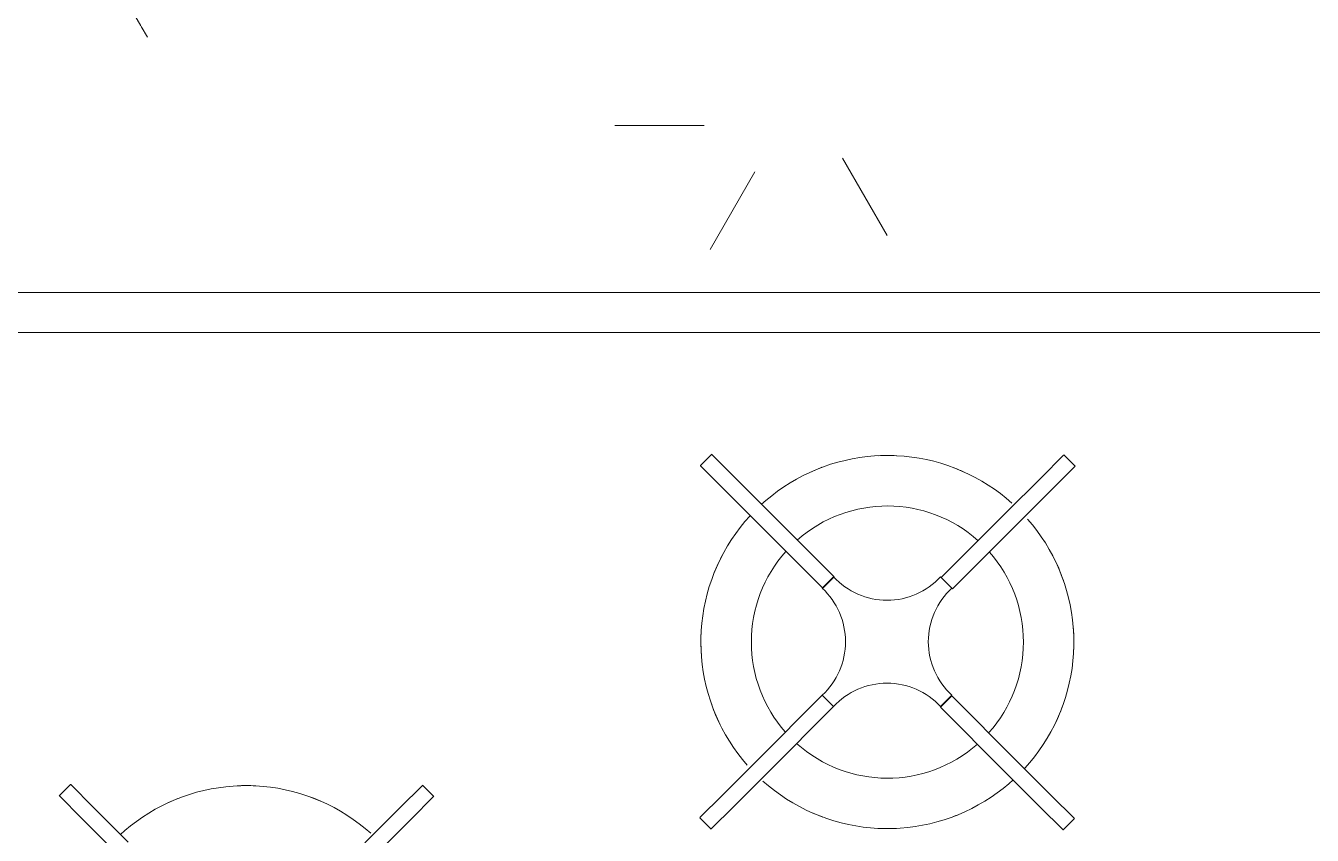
# Model space of a CAD drawing. Header units: millimetres. Extents: x -11245 to 24889, y -43080 to -3800.
# Drawn here: x -5097.4 to -4614.5, y -14083.3 to -13779.7 of the extents above; entities that cross this region are included whole.
import ezdxf

# ---------------------------------------------------------------- set-up
doc = ezdxf.new("R2010")
doc.units = ezdxf.units.MM
doc.layers.add('E-ELEC-EQPM', color=71, linetype='Continuous', lineweight=9)
doc.layers.add('I-FURN', color=30, linetype='Continuous', lineweight=9)
pattern_1 = [(0, (0, 0), (812.8, 203.2), [33.528, -576.072, 33.528, -576.072, -3251.2]), (0, (0, 0), (812.8, 203.2), [-1219.2, 33.528, -1185.672, 33.528, -576.072, -1422.4]), (0, (0, 0), (812.8, 203.2), [-3048, 33.528, -372.872, 33.528, -982.472]), (120, (304.8, 101.6), (-582.3763620489977, 602.3054481959919), [33.52799999999999, -576.0719999999999, 33.52799999999999, -576.0719999999999, -3251.199999999999]), (120, (304.8, 101.6), (-582.3763620489977, 602.3054481959919), [-1219.2, 33.52799999999999, -1185.672, 33.52799999999999, -576.0719999999999, -1422.4]), (120, (304.8, 101.6), (-582.3763620489977, 602.3054481959919), [-3048, 33.52799999999999, -372.8719999999999, 33.52799999999999, -982.4719999999999]), (240, (406.4, 508), (-230.4236379510019, -805.5054481959917), [33.528, -576.072, 33.528, -576.072, -3251.2]), (240, (406.4, 508), (-230.4236379510019, -805.5054481959917), [-1219.2, 33.528, -1185.672, 33.528, -576.072, -1422.4]), (240, (406.4, 508), (-230.4236379510019, -805.5054481959917), [-3048, 33.528, -372.872, 33.528, -982.472])]

# ---------------------------------------------------------------- blocks, each defined once
blk = doc.blocks.new('Cooktop a Gás 5 Bocas 1 - Único-4668279-PONTOS HIDRÁULICOS TÉRREO')
at = {"layer": 'E-ELEC-EQPM', "color": 55}
for p, q in [((430.9921357875181, 279.8482693435137), (-430.199294566566, 279.8482693435137)), ((-415.1992893958803, 264.8482641728279), (415.9921306168323, 264.8482641728279)), ((415.9921306168323, 264.8482641728279), (-415.1992893958803, 264.8482641728279)), ((175.0925065702942, 219.1025704139109), (170.8498658831746, 214.8599297267924)), ((175.1526464306173, 219.0424305536092), (175.105158725125, 219.0899182591015)), ((175.1766882713645, 219.018388712862), (183.6259137756923, 210.5691632085342)), ((298.6754707623815, 210.3170836987879), (307.1246962667092, 218.7663092031157)), ((307.1962258129487, 218.8378387493552), (307.1487381074564, 218.7903510438629)), ((311.4515186548878, 214.6078502170462), (307.2088779677682, 218.8504909041647)), ((170.8625180380057, 214.8472775719822), (170.910005743498, 214.7997898664899)), ((179.383273088573, 206.3265225214149), (170.9340475842452, 214.7757480257428)), ((311.3673369538286, 214.5236685159965), (302.9181114495008, 206.0744430116686)), ((311.3913787945757, 214.5477103567436), (311.4388665000681, 214.5951980622359)), ((183.6259137756923, 210.5691632085343), (196.7680224725129, 197.4270545117137)), ((285.5333620655609, 197.1749750019672), (298.6754707623815, 210.3170836987879)), ((192.5253817853936, 193.1844138245943), (179.383273088573, 206.3265225214149)), ((302.9181114495008, 206.0744430116686), (289.7760027526803, 192.932334314848)), ((216.8481700141191, 168.8616255958688), (192.5253817853935, 193.1844138245944)), ((196.7680224725128, 197.4270545117137), (221.0908107012384, 173.1042662829881)), ((261.2105738368356, 172.8521867732416), (285.5333620655611, 197.1749750019673)), ((289.7760027526803, 192.932334314848), (265.4532145239549, 168.6095460861223)), ((220.838733857317, 173.1042644896147), (216.596090022117, 168.8616206544144)), ((221.0908107012384, 173.1042662829881), (216.8481700141191, 168.8616255958688)), ((265.2011328312097, 168.8616234023432), (260.9584893856345, 173.1042668479185)), ((265.4532145239549, 168.6095460861223), (261.2105738368356, 172.8521867732416)), ((192.2733022756469, 104.4190742315459), (216.5960905043725, 128.7418624602714)), ((216.5960900221168, 128.741862942527), (220.8387316737474, 124.4992212908967)), ((216.5960905043725, 128.7418624602714), (220.8387311914918, 124.4992217731522)), ((260.9584905926268, 124.4992199873168), (265.2011327019996, 128.7418620966899)), ((260.9584943270893, 124.2471422634056), (265.2011350142085, 128.489782950525)), ((265.2011350142085, 128.489782950525), (289.5239232429342, 104.1669947217995)), ((220.8387311914918, 124.4992217731522), (196.5159429627662, 100.1764335444266)), ((285.281282555815, 99.92435403468018), (260.9584943270893, 124.2471422634056)), ((179.1311935788263, 91.27696553472533), (192.2733022756469, 104.4190742315459)), ((289.5239232429342, 104.1669947217996), (302.6660319397549, 91.024886024979)), ((196.5159429627663, 100.1764335444267), (183.3738342659456, 87.03432484760609)), ((298.4233912526357, 86.78224533785968), (285.281282555815, 99.9243540346802)), ((-65.53573189884727, 95.27513548423332), (-69.77837258596576, 91.03249479711484)), ((-65.47559203852342, 95.21499562393255), (-65.52307974401573, 95.26248332942487)), ((-65.45155019777626, 95.19095378318539), (-57.00232469344845, 86.74172827885756)), ((58.04723229324075, 86.48964876911124), (66.4964577975685, 94.93887427343907)), ((66.56798734380797, 95.01040381967854), (66.52049963831566, 94.96291611418623)), ((70.82328018574741, 90.7804152873686), (66.58063949862783, 95.0230559744871)), ((-69.76572043113502, 91.01984264230558), (-69.71823272564271, 90.97235493681326)), ((-61.24496538056775, 82.49908759173829), (-69.69419088489555, 90.94831309606612)), ((70.7390984846878, 90.6962335863198), (62.28987298036007, 82.24700808199198)), ((70.76314032543495, 90.72027542706697), (70.81062803092728, 90.76776313255928)), ((170.6819680744985, 82.82774003039759), (179.1311935788263, 91.27696553472538)), ((183.3738342659456, 87.03432484760609), (174.9246087616178, 78.58509934327829)), ((302.6660319397549, 91.024886024979), (311.1152574440827, 82.57566052065124)), ((-48.1028566837471, 69.35697889491763), (-61.24496538056775, 82.4990875917383)), ((-57.0023246934485, 86.74172827885762), (-43.8602159966279, 73.59961958203701)), ((44.90512359642015, 73.34754007229049), (58.04723229324075, 86.48964876911123)), ((62.28987298036009, 82.24700808199199), (49.14776428353955, 69.10489938517131)), ((170.5977863734273, 82.74355832931514), (174.840427060548, 78.50091764219881)), ((170.6579262337513, 82.80369818965042), (170.610438528259, 82.75621048415809)), ((306.8726167569635, 78.33301983353194), (298.4233912526356, 86.7822453378597)), ((306.9567984580241, 78.24883813245259), (311.1994391451437, 82.49147881956891)), ((311.1867869903222, 82.50413097441177), (311.1392992848299, 82.55161867990408)), ((174.8530792153783, 78.5135697970388), (174.9005669208707, 78.56105750253113)), ((306.8966585977107, 78.30897799278479), (306.944146303203, 78.26149028729247))]:
    blk.add_line(p, q, dxfattribs=at)
at = {"layer": 'E-ELEC-EQPM', "color": 55, "flags": 128}
for points in [[(287.7386235200822, 200.7913214571673), (285.6171884939214, 202.6176951198651), (283.4244149227616, 204.3577731042177), (281.1638107765464, 206.0087716566481), (278.8389925396756, 207.5680495316676), (276.4536794253932, 209.0331122173038), (274.0116874258442, 210.4016159257907), (271.5169232072921, 211.671371343124), (268.9733778603033, 212.8403471315057), (266.385120514837, 213.9066731790399), (263.7562918305141, 214.8686435915227), (261.0910973724438, 215.7247194215042), (258.3938008832131, 216.4735311302752), (255.6687174618112, 217.1138807788411), (252.9202066603946, 217.644743944361), (250.1526655099264, 218.0652713590185), (247.3705214858725, 218.3747902686594), (244.5782254251743, 218.5728055090506), (241.7802444058757, 218.6590002980491), (238.9810546007342, 218.6332367423847), (236.1851341163101, 218.4955560582454), (233.3969558289446, 218.2461785053557), (230.6209802291232, 217.8855030346066), (227.8616482856245, 217.4141066498075), (225.1233743409345, 216.8327434846174), (222.4105390492297, 216.1423435960823), (219.7274823682704, 215.3440114767446), (217.0784966163897, 214.4390242876966), (214.4678196057034, 213.4288298153816), (211.8996278625175, 212.3150441554685), (209.3780299457645, 211.0994491274093), (206.9070598742026, 209.7839894239363), (204.4906706728323, 208.3707694999612), (202.1327280489086, 206.8620502058957), (199.8370042076281, 205.2602451707583), (197.607171817408, 203.5679169409125), (195.4467981344004, 201.7877728805118), (193.8415597024922, 200.3535172817151)], [(189.4164021155806, 195.9495991033103), (187.5672316326467, 193.8480054577514), (185.8035816194827, 191.6741457665384), (184.1282735398821, 189.4314977414483), (182.5439875293945, 187.1236491409164), (181.0532581076727, 184.7542920303872), (179.6584701237852, 182.3272168757966), (178.361854940969, 179.8463064796544), (177.1654868669189, 177.3155297693522), (176.0712798353424, 174.7389354477595), (175.0809843440717, 172.1206455161489), (174.1961846546401, 169.4648486798689), (173.418296257805, 166.7757936473194), (172.74856360906, 164.0577823329187), (172.1880581377732, 161.3151629749557), (171.7376765331327, 158.5523231793456), (171.3981393096283, 155.7736829003826), (171.1699896543874, 152.983687369774), (171.0535925581886, 150.1867999851957), (171.037277641166, 148.6757042731796)], [(311.0120273871274, 148.6757042731796), (310.9560449521508, 151.4744527958215), (310.7881872071762, 154.2687239178621), (310.5087226887837, 157.0540474015826), (310.11809848059, 159.825967323585), (309.6169394980016, 162.5800492033), (309.0060474884773, 165.3118870972289), (308.2863997489195, 168.017110647503), (307.4591475621923, 170.6913920735256), (306.5256143553257, 173.3304530954954), (305.4872935823072, 175.9300717787528), (304.3458463348762, 178.4860892879533), (303.1030986851318, 180.9944165403395), (301.7610387642102, 183.4510407473896), (300.3218135816917, 185.8520318344234), (298.7877255908527, 188.1935487278873), (297.1612290052237, 190.4718455002464), (295.4449258723698, 192.6832773626771), (293.6415619111849, 194.8243064959469)], [(171.037277641166, 148.6757042731796), (171.0932600761415, 145.876955750542), (171.2611178211183, 143.0826846285014), (171.5405823395087, 140.2973611447787), (171.9312065477013, 137.5254412227785), (172.4323655302908, 134.7713593430635), (173.0432575398151, 132.0395214491324), (173.7629052793739, 129.3342978988583), (174.5901574661001, 126.6600164728357), (175.5236906729667, 124.0209554508659), (176.5620114459862, 121.4213367676107), (177.7034586934172, 118.8653192584102), (178.9462063431617, 116.3569920060239), (180.2882662640832, 113.9003677989717), (181.7274914466007, 111.4993767119401), (183.2615794374396, 109.157859818474), (184.8880760230698, 106.8795630461149), (186.6043791559225, 104.6681311836842), (188.4077431171074, 102.5271020504144)], [(292.6329029127128, 101.401809443051), (294.4820733956456, 103.5034030886099), (296.2457234088107, 105.677262779823), (297.9210314884102, 107.919910804913), (299.5053174988979, 110.2277594054449), (300.9960469206208, 112.5971165159741), (302.3908349045083, 115.0241916705647), (303.6874500873245, 117.505102066707), (304.8838181613735, 120.0358787770113), (305.978025192951, 122.6124730986018), (306.9683206842207, 125.2307630302124), (307.8531203736534, 127.8865598664925), (308.6310087704874, 130.5756148990419), (309.3007414192334, 133.2936262134426), (309.8612468905181, 136.0362455714078), (310.3116284951608, 138.7990853670179), (310.6511657186641, 141.5777256459787), (310.8793153739072, 144.3677211765874), (310.995712470106, 147.1646085611656), (311.0120273871274, 148.6757042731796)], [(194.3106815082112, 96.56008708919398), (196.432116534372, 94.73371342649624), (198.6248901055318, 92.99363544214361), (200.8854942517459, 91.3426368897154), (203.2103124886168, 89.78335901469588), (205.5956256028991, 88.31829632905966), (208.0376176024492, 86.94979262057277), (210.5323818210002, 85.68003720323736), (213.075927167989, 84.5110614148556), (215.6641845134554, 83.44473536732362), (218.2930131977782, 82.48276495483863), (220.9582076558486, 81.62668912485714), (223.6555041450814, 80.8778774160883), (226.38058756648, 80.23752776752232), (229.1290983678977, 79.70666460200037), (231.8966395183649, 79.28613718734282), (234.6787835424199, 78.97661827770405), (237.4710796031169, 78.77860303731292), (240.2690606224156, 78.69240824831218), (243.0682504275582, 78.71817180397882), (245.8641709119823, 78.85585248811806), (248.6523491993466, 79.10523004100557), (251.4283247991691, 79.46590551175468), (254.1876567426667, 79.93730189655388), (256.9259306873578, 80.5186650617439), (259.6387659790615, 81.20906495027901), (262.3218226600241, 82.00739706961676), (264.9708084119048, 82.91238425866688), (267.5814854225879, 83.92257873097971), (270.1496771657771, 85.03636439089281), (272.6712750825289, 86.25195941895421), (275.1422451540909, 87.56741912242505), (277.558634355459, 88.9806390464001), (279.9165769793848, 90.48935834046557), (282.2123008206653, 92.09116337560302), (284.4421332108844, 93.78349160544884), (286.602506893893, 95.56363566584952), (288.207745325811, 96.99789126465924)], [(47.11038505093968, 76.96388652749192), (44.98895002477995, 78.7902601901875), (42.79617645362014, 80.5303381745423), (40.53557230740496, 82.18133672697051), (38.21075407053522, 83.74061460199002), (35.82544095625283, 85.20567728762623), (33.38344895670171, 86.57418099611314), (30.88868473815067, 87.84393641344853), (28.34513939116188, 89.01291220182813), (25.75688204569549, 90.07923824936228), (23.12805336137374, 91.04120866184728), (20.46285890330229, 91.8972844918266), (17.76556241407161, 92.6460962005976), (15.04047899266977, 93.28644584916358), (12.29196819125426, 93.81730901468553), (9.524427040786009, 94.23783642934308), (6.742283016731005, 94.54735533897968), (3.949986956035053, 94.74537057937083), (1.152005936734224, 94.83156536837373), (-1.647183868407274, 94.80580181270709), (-4.443104352831367, 94.66812112856785), (-7.231282640194647, 94.41874357567816), (-10.00725824001717, 94.05806810493122), (-12.76659018351694, 93.58667172012986), (-15.50486412820588, 93.00530855493984), (-18.21769941991064, 92.3149086664069), (-20.90075610087106, 91.51657654706915), (-23.54974185275279, 90.61158935801902), (-26.16041886343807, 89.60139488570618), (-28.72861060662508, 88.48760922578876), (-31.25020852337694, 87.27201419772952), (-33.7211785949389, 85.95655449425868), (-36.13756779630811, 84.5433345702858), (-38.49551042023179, 83.03461527621816), (-40.79123426151227, 81.43281024108289), (-43.0210666517324, 79.74048201123706), (-45.18144033474102, 77.96033795083639), (-46.78667876664928, 76.52608235203749)]]:
    blk.add_lwpolyline(points, dxfattribs=at)
at = {"layer": 'E-ELEC-EQPM', "color": 55}
for centre, radius, start, end in [((241.0246525141519, 148.675704273197), 69.98737487298104, 87.17981708032495, 92.82018295283598), ((241.0246525141519, 148.675704273197), 69.98737487298098, 110.5288641017333, 114.5545464212833), ((241.0246525141519, 148.675704273197), 69.98737487298108, 65.44545358734034, 68.98851270034928), ((241.0246525141519, 148.675704273197), 51.05492831309161, 48.13200622231497, 131.4619920871606), ((241.0246525141519, 148.675704273197), 69.98737487298101, 152.4953068032711, 160.3986747316213), ((241.0246525141519, 148.675704273197), 51.05492831309164, 138.2952301115596, 180.0000000000002), ((241.0246525141519, 148.675704273197), 51.05492831309173, 3.508551389231759e-13, 41.29876819791911), ((241.0246525141519, 148.675704273197), 69.98737487298112, 19.2753222853816, 27.29298707675332), ((240.8986105296911, 191.677841498177), 27.33818602255552, 222.7968130455402, 317.2031936903363), ((197.8872403032146, 148.8017417984707), 27.4302715538803, 313.0041399856727, 46.99586001432766), ((283.6258531815497, 148.8017426901777), 27.23727472003286, 132.5670406313055, 227.4329589996404), ((241.0246525141519, 148.675704273197), 69.987374872981, 176.3779957908665, 180.0000000000002), ((241.0246525141519, 148.675704273197), 69.98737487298105, 3.722829152805934e-13, 4.134469624786791), ((241.0246525141519, 148.675704273197), 69.98737487298102, 179.9999999999998, 184.1344696249303), ((241.0246525141519, 148.675704273197), 51.05492831309171, 179.9999999999998, 221.2987681979381), ((241.0246525141519, 148.675704273197), 51.05492831309167, 318.2952301115826, 2.099166089765921e-13), ((241.0246525141519, 148.675704273197), 69.98737487298098, 356.377995790939, 4.452776554048924e-14), ((240.8986105296911, 105.9256629283593), 27.33817495667399, 42.79677753838825, 137.2032187382794), ((241.0246525141519, 148.675704273197), 69.98737487298105, 199.275322285429, 207.2929870776299), ((241.0246525141519, 148.675704273197), 69.98737487298101, 332.4953068055853, 340.3986747322755), ((241.0246525141519, 148.675704273197), 51.05492831309167, 228.1320062223333, 311.4619920871843), ((0.3964140450111458, 24.8482693435203), 69.98737487298104, 87.17981708033032, 92.82018295284747), ((0.3964140450111458, 24.8482693435203), 69.98737487298098, 110.5288641017334, 114.5545464212823), ((0.3964140450111458, 24.8482693435203), 69.98737487298108, 65.44545358734244, 69.78954108835399), ((241.0246525141519, 148.675704273197), 69.98737487298104, 245.4454536039144, 249.7895410699843), ((241.0246525141519, 148.675704273197), 69.987374872981, 290.5288640984308, 294.5545464148843), ((241.0246525141519, 148.675704273197), 69.98737487298104, 267.1798170991685, 272.8201829228828)]:
    blk.add_arc(centre, radius, start, end, dxfattribs=at)

msp = doc.modelspace()

# ---------------------------------------------------------------- hatches: boundary and pattern name
at = {"layer": 'I-FURN'}
h = msp.add_hatch(dxfattribs=at)
h.set_pattern_fill('FP_1', color=256, style=0, pattern_type=2)
h.set_pattern_definition(pattern_1)
h.paths.add_polyline_path([(-7064.620063294056, -13779.65077199635), (-3564.620063294052, -13779.65077199635), (-3564.620063294052, -13279.65077199635), (-7064.620063294056, -13279.65077199635), (-7064.620063294056, -13599.76473739096)])
h = msp.add_hatch(dxfattribs=at)
h.set_pattern_fill('FP_1', color=256, style=0, pattern_type=2)
h.set_pattern_definition(pattern_1)
h.paths.add_polyline_path([(-5064.620063294054, -16569.65077199637), (-5064.620063294054, -15979.65077199635), (-6464.620063294056, -15979.65077199635), (-6464.620063294056, -14479.65077199635), (-3564.620063294052, -14479.65077199635), (-3564.620063294052, -13779.65077199635), (-7054.620063294056, -13780.35439230261), (-7054.620063294056, -16569.65077199634), (-5087.953396627344, -16569.65077199637)])
h.paths.add_polyline_path([(-6685.775936011719, -15674.65077199634), (-6854.620063294056, -15674.65077199634), (-6867.561015549182, -15672.9470633108), (-6879.620063294057, -15667.95204218557), (-6889.975402353384, -15660.00611105567), (-6897.921333483279, -15649.65077199635), (-6902.916354608511, -15637.59172425147), (-6904.620063294057, -15624.65077199634), (-6904.620063294056, -15238.63628053501), (-6938.726567727175, -15239.18101679187), (-6942.276572995912, -15243.14012887822), (-6956.026437417997, -15246.6938133432), (-6968.762198917784, -15241.59155695386), (-6976.018834910696, -15230.0859964046), (-6977.17759879813, -15217.69788962291), (-6976.420616498915, -15199.65077199635), (-6976.018834910696, -15199.65077199635), (-6976.018834910696, -15172.65077199634), (-6933.221291677414, -15172.65077199634), (-6932.059976796457, -15210.90648132451), (-6931.814467806194, -15210.99787192426), (-6904.620063294056, -15210.65077199635), (-6904.620063294055, -14834.65077199634), (-6902.91635460851, -14821.70981974122), (-6897.921333483278, -14809.65077199634), (-6889.975402353384, -14799.29543293702), (-6879.620063294055, -14791.34950180712), (-6865.942936949237, -14786.14145659292), (-6854.620063294054, -14784.65077199634), (-6564.620063294054, -14784.65077199634), (-6551.679111038929, -14786.35448068189), (-6539.620063294055, -14791.34950180712), (-6529.264724234728, -14799.29543293702), (-6521.318793104833, -14809.65077199634), (-6516.323771979602, -14821.70981974122), (-6514.620063294055, -14841.9147011951), (-6514.620063294056, -15624.65077199634), (-6516.323771979603, -15637.59172425147), (-6521.318793104836, -15649.65077199635), (-6529.26472423473, -15660.00611105567), (-6539.620063294058, -15667.95204218557), (-6551.679111038933, -15672.9470633108), (-6564.62006329406, -15674.65077199634), (-6595.692435542959, -15674.65077199634)])
h.paths.add_polyline_path([(-6964.468346528774, -15217.16256531496), (-6963.538090419514, -15215.89184556729), (-6964.435674337647, -15217.08368766803)])
h.paths.add_polyline_path([(-6945.4154674929, -15172.19077199634), (-6976.351254376865, -15171.35077199634), (-6977.119757912557, -15170.80154645622), (-6976.018834910696, -15145.85077199634), (-6933.199481863454, -15146.34505576884), (-6933.221291677414, -15171.35077199634), (-6945.190564560968, -15172.19077199634)])
h.paths.add_polyline_path([(-6954.620063294054, -15162.71560823213), (-6953.752318230429, -15161.55967072446), (-6954.620063294054, -15162.26436066444)])
h.paths.add_polyline_path([(-6960.758279992649, -15148.73477051896), (-6960.667282358395, -15147.85077199635), (-6960.903682311125, -15147.85077199635)])
h.paths.add_polyline_path([(-6954.620063294054, -15146.96327199634), (-6954.982098055918, -15145.85077199634), (-6956.026437417997, -15146.01683944169)])
h.paths.add_polyline_path([(-6958.312078188595, -15148.12027661593), (-6957.477121472182, -15147.85077199635), (-6958.266273439329, -15147.85077199635)])
h.paths.add_polyline_path([(-6953.196540925554, -15147.85077199635), (-6952.747820769838, -15147.85077199635), (-6952.966917271983, -15145.85077199634)])
h.paths.add_polyline_path([(-4613.855425230253, -14389.65077199639), (-5445.21577190562, -14389.65077199639), (-5445.21577190562, -13879.65077199642), (-4584.024341551536, -13879.65077199642), (-4584.024341551536, -14389.65077199639), (-4599.024346722223, -14389.65077199639)])

# ---------------------------------------------------------------- block references
at = {"layer": 'E-ELEC-EQPM', "color": 55}
msp.add_blockref('Cooktop a Gás 5 Bocas 1 - Único-4668279-PONTOS HIDRÁULICOS TÉRREO', (-5015.016477339049, -14159.49904133992), dxfattribs=at)

doc.saveas('drawing.dxf')
